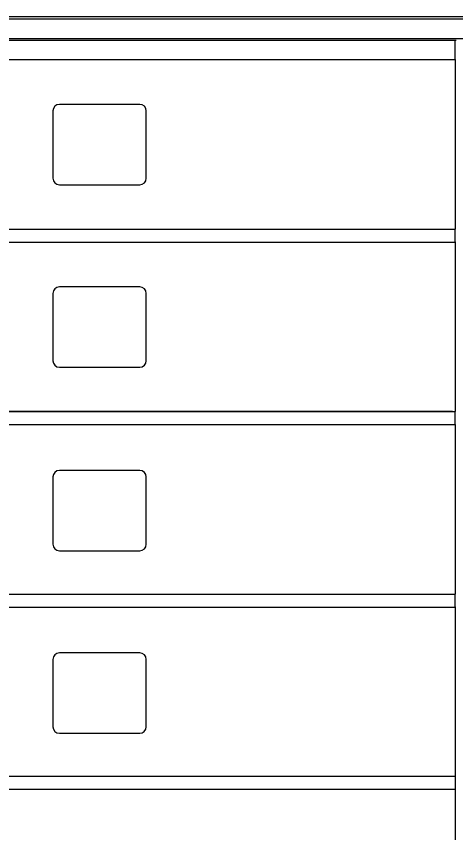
# Paper-space layout 'Layout1' of a CAD drawing. Header units: inches. Extents: x 1.4 to 42.2, y 1.7 to 32.5.
# Drawn here: x 7.751 to 9.859, y 23.477 to 27.391 of the extents above; entities that cross this region are included whole.
import ezdxf

# ---------------------------------------------------------------- set-up
doc = ezdxf.new("R2010")
doc.units = ezdxf.units.IN
doc.header["$MEASUREMENT"] = 0
doc.layers.add('DIM', color=179, linetype='Continuous', lineweight=30)
doc.layers.add('SLD-0', color=179, linetype='Continuous')
doc.styles.add('SLDTEXTSTYLE0', font='TXT', dxfattribs={"width": 0.821468})
doc.styles.add('SLDTEXTSTYLE7', font='TXT', dxfattribs={"width": 0.75})
doc.dimstyles.new('SLDDIMSTYLE1', dxfattribs={"dimtxt": 0.375, "dimasz": 0.13, "dimexe": 0, "dimexo": 0.0625, "dimgap": 0.09375, "dimtad": 0, "dimtih": 1, "dimtoh": 1, "dimdec": 0, "dimlfac": 4, "dimrnd": 1e-09, "dimzin": 12, "dimdsep": 46, "dimtxsty": 'SLDTEXTSTYLE0', "dimblk1": 'NONE', "dimblk2": 'NONE', "dimsah": 1, "dimcen": 0.09, "dimadec": 0, "dimazin": 3, "dimtfac": 1, "dimtdec": 3, "dimtofl": 0, "dimtmove": 0, "dimatfit": 3, "dimldrblk": 'NONE', "dimfxl": 0, "dimfrac": 2, "dimtolj": 1, "dimtzin": 12, "dimarcsym": 0})

# ---------------------------------------------------------------- blocks, each defined once
blk = doc.blocks.new('_D_18')
at = {"layer": 'DIM'}
for p, q in [((6.6765, 26.6884), (2.7731, 26.6884)), ((3.0543, 26.1259), (3.0543, 19.2397)), ((3.0543, 12.8421), (3.0543, 18.2418)), ((8.3519, 12.2796), (2.7731, 12.2796))]:
    blk.add_line(p, q, dxfattribs=at)
for points in [[(2.9606, 26.1259), (3.1481, 26.1259), (3.0543, 26.6884)], [(2.9606, 12.8421), (3.1481, 12.8421), (3.0543, 12.2796)]]:
    blk.add_solid(points, dxfattribs=at)
at = {"layer": 'DIM', "insert": (2.1694, 18.9628), "char_height": 0.375, "attachment_point": 1, "style": 'SLDTEXTSTYLE7'}
blk.add_mtext('57 5/8"', dxfattribs=at)
blk = doc.blocks.new('_NONE')

psp = doc.layouts.get("Layout1")

# ---------------------------------------------------------------- linework, layer by layer
at = {"layer": 'SLD-0', "color": 179, "linetype": 'Continuous', "lineweight": 15}
for p, q in [((6.2569, 27.3906), (13.8219, 27.3906)), ((13.6577, 27.3771), (6.4396, 27.3771)), ((13.6577, 27.2834), (6.4396, 27.2834)), ((6.6355, 27.2771), (9.8567, 27.2771)), ((9.8567, 27.2771), (9.8605, 27.2771)), ((9.8567, 27.2734), (9.8567, 27.2771)), ((9.8567, 27.1871), (9.8567, 27.2734)), ((6.6355, 27.1834), (9.8567, 27.1834)), ((9.8567, 27.1834), (9.8567, 27.1871)), ((9.8567, 27.1834), (9.8567, 26.3709)), ((8.3431, 26.9684), (7.9581, 26.9684)), ((7.9268, 26.9371), (7.9268, 26.6146)), ((8.3743, 26.6146), (8.3743, 26.9371)), ((7.9581, 26.5834), (8.3431, 26.5834)), ((6.6355, 26.3709), (9.8567, 26.3709)), ((9.8567, 26.367), (9.8567, 26.3709)), ((9.8567, 26.3159), (9.8567, 26.367)), ((6.6355, 26.3084), (9.8567, 26.3084)), ((6.6355, 26.3084), (9.8567, 26.3084)), ((9.8567, 26.3094), (9.8567, 26.3159)), ((9.8567, 26.3094), (9.8567, 25.4959)), ((8.3431, 26.0934), (7.9581, 26.0934)), ((7.9268, 26.0621), (7.9268, 25.7396)), ((8.3743, 25.7396), (8.3743, 26.0621)), ((7.9581, 25.7084), (8.3431, 25.7084)), ((6.6355, 25.4959), (9.8567, 25.4959)), ((6.7329, 25.4984), (9.6649, 25.4984)), ((9.6649, 25.4984), (9.7455, 25.4984)), ((9.7455, 25.4984), (9.8441, 25.4984)), ((9.7661, 25.4984), (9.7661, 25.4959)), ((9.8128, 25.4959), (9.8128, 25.4984)), ((9.8567, 25.492), (9.8567, 25.4959)), ((9.8567, 25.4409), (9.8567, 25.492)), ((9.8567, 25.4344), (9.8567, 25.4409)), ((6.6355, 25.4334), (9.8567, 25.4334)), ((6.6355, 25.4334), (9.8567, 25.4334)), ((9.8567, 25.4344), (9.8567, 24.6209)), ((8.3431, 25.2134), (7.9581, 25.2134)), ((7.9268, 25.1821), (7.9268, 24.8596)), ((8.3743, 24.8596), (8.3743, 25.1821)), ((7.9581, 24.8284), (8.3431, 24.8284)), ((6.6355, 24.6209), (9.8567, 24.6209)), ((9.8567, 24.617), (9.8567, 24.6209)), ((9.8567, 24.5659), (9.8567, 24.617)), ((6.6355, 24.5584), (9.8567, 24.5584)), ((6.6355, 24.5584), (9.8567, 24.5584)), ((9.8567, 24.5594), (9.8567, 24.5659)), ((9.8567, 24.5594), (9.8567, 23.7459)), ((7.9268, 24.3071), (7.9268, 23.9846)), ((8.3431, 24.3384), (7.9581, 24.3384)), ((8.3743, 23.9846), (8.3743, 24.3071)), ((7.9581, 23.9534), (8.3431, 23.9534)), ((9.8567, 23.7459), (6.6355, 23.7459)), ((9.8567, 23.7459), (9.8567, 23.7421)), ((9.8567, 23.7421), (9.8567, 23.6871)), ((9.8567, 23.6834), (6.6355, 23.6834)), ((9.8567, 23.6871), (9.8567, 23.6834)), ((9.8567, 23.6834), (9.8567, 23.3084))]:
    psp.add_line(p, q, dxfattribs=at)
for centre, radius, start, end in [((7.9581, 26.9371), 0.0313, 90, 180), ((8.3431, 26.9371), 0.0313, 360, 90), ((7.9581, 26.6146), 0.0313, 180, 270), ((8.3431, 26.6146), 0.0313, 270, 0), ((7.9581, 26.0621), 0.0313, 90, 180), ((8.3431, 26.0621), 0.0313, 360, 90), ((7.9581, 25.7396), 0.0313, 180, 270), ((8.3431, 25.7396), 0.0313, 270, 0), ((7.9581, 25.1821), 0.0313, 90, 180), ((8.3431, 25.1821), 0.0313, 360, 90), ((7.9581, 24.8596), 0.0313, 180, 270), ((8.3431, 24.8596), 0.0313, 270, 0), ((7.9581, 24.3071), 0.0313, 90, 180), ((8.3431, 24.3071), 0.0313, 0, 90), ((7.9581, 23.9846), 0.0313, 180, 270), ((8.3431, 23.9846), 0.0312, 270, 0)]:
    psp.add_arc(centre, radius, start, end, dxfattribs=at)

# ---------------------------------------------------------------- dimensions: what is measured, and where the dimension line sits
at = {"layer": 'DIM'}
dim = psp.add_linear_dim(base=(3.0543, 12.2796), p1=(6.864, 26.6884), p2=(8.5394, 12.2796), angle=90, text='57 5/8""', dimstyle='SLDDIMSTYLE1', dxfattribs=at)
dim.commit()
dim.dimension.update_dxf_attribs({"geometry": '_D_18', "text_midpoint": (3.0543, 18.7407), "dimtype": 160})

doc.saveas('drawing.dxf')
